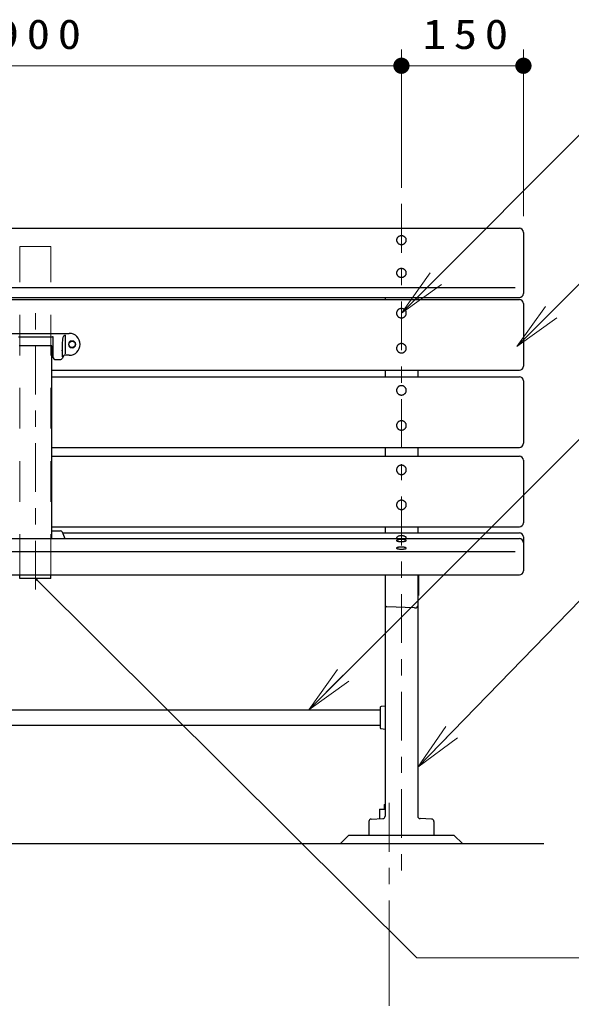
# Model space of a CAD drawing. Units: millimetres on the paper, scale 1:20. Extents: x -365 to 12, y -47 to 257.
# Drawn here: x -257.3 to -223.4, y 95.5 to 155.7 of the extents above; entities that cross this region are included whole.
import ezdxf

# ---------------------------------------------------------------- set-up
doc = ezdxf.new("R2010")
doc.units = ezdxf.units.MM
doc.linetypes.add('USER1', pattern=[4.5, 2.5, -2])
doc.linetypes.add('USER2', pattern=[6, 3, -1, 1, -1])
doc.layers.add('LY_1', color=7, linetype='Continuous', lineweight=25)
doc.styles.add('ＭＳ ゴシック', font='')
doc.styles.get('ＭＳ ゴシック').set_extended_font_data('MS Gothic')

# ---------------------------------------------------------------- blocks, each defined once
blk = doc.blocks.new('filled_dot')
at = {"color": 0, "linetype": 'Continuous', "lineweight": -2, "const_width": 1.25}
blk.add_lwpolyline([(-0.625, 0, 1), (0.625, 0, 1)], format="xyb", close=True, dxfattribs=at)

msp = doc.modelspace()

# ---------------------------------------------------------------- linework, layer by layer
at = {"layer": 'LY_1', "lineweight": 13}
for p, q in [((-233.867, 145.365), (-233.867, 153.865)), ((-226.367, 143.615), (-226.367, 153.865)), ((-278.867, 152.865), (-233.867, 152.865)), ((-233.867, 152.865), (-226.367, 152.865)), ((-233.867, 137.645), (-232.101, 140.121)), ((-233.867, 137.645), (-231.748, 139.768)), ((-231.394, 139.414), (-233.867, 137.645)), ((-226.781, 135.588), (-225.013, 138.063)), ((-226.781, 135.588), (-224.659, 137.709)), ((-224.306, 137.355), (-226.781, 135.588)), ((-239.569, 113.251), (-237.801, 115.726)), ((-239.569, 113.251), (-237.447, 115.372)), ((-237.094, 115.019), (-239.569, 113.251)), ((-232.867, 109.731), (-231.132, 112.229)), ((-232.867, 109.731), (-230.774, 111.88)), ((-230.416, 111.531), (-232.867, 109.731)), ((-234.617, 101.523), (-234.617, 79.023))]:
    msp.add_line(p, q, dxfattribs=at)
at = {"layer": 'LY_1', "linetype": 'USER2', "lineweight": 13}
for p, q in [((-233.867, 144.365), (-233.867, 102.434)), ((-256.367, 120.652), (-256.367, 138.551)), ((-234.617, 107.523), (-234.617, 102.523))]:
    msp.add_line(p, q, dxfattribs=at)
at = {"layer": 'LY_1', "color": 4}
for p, q in [((-286.117, 142.865), (-226.617, 142.865)), ((-226.367, 142.615), (-226.367, 138.861)), ((-286.117, 138.611), (-226.617, 138.611)), ((-286.117, 138.482), (-226.617, 138.482)), ((-234.867, 138.611), (-234.867, 138.482)), ((-232.867, 138.611), (-232.867, 138.482)), ((-226.367, 138.232), (-226.367, 134.389)), ((-255.367, 134.139), (-226.617, 134.139)), ((-255.367, 133.736), (-226.617, 133.736)), ((-234.867, 134.139), (-234.867, 133.736)), ((-232.867, 134.139), (-232.867, 133.736)), ((-226.367, 133.486), (-226.367, 129.643)), ((-255.367, 129.393), (-226.617, 129.393)), ((-255.367, 128.847), (-226.617, 128.847)), ((-234.867, 129.393), (-234.867, 128.847)), ((-232.867, 129.393), (-232.867, 128.847)), ((-226.367, 128.597), (-226.367, 124.753)), ((-255.367, 124.503), (-226.617, 124.503)), ((-254.705, 124.134), (-226.617, 124.134)), ((-234.867, 124.503), (-234.867, 124.134)), ((-232.867, 124.503), (-232.867, 124.134)), ((-286.117, 123.777), (-226.617, 123.777)), ((-226.367, 123.884), (-226.367, 121.798)), ((-286.117, 121.548), (-226.617, 121.548)), ((-234.867, 121.548), (-234.867, 106.707)), ((-232.867, 121.548), (-232.867, 106.707)), ((-232.817, 121.548), (-232.817, 120.273)), ((-232.817, 120.273), (-232.867, 120.271)), ((-233.067, 119.523), (-234.771, 119.592)), ((-233.067, 119.523), (-232.963, 119.528)), ((-277.567, 113.251), (-235.167, 113.251)), ((-235.167, 113.403), (-235.167, 112.143)), ((-234.867, 113.48), (-235.123, 113.453)), ((-277.567, 112.296), (-235.167, 112.296)), ((-235.123, 112.094), (-234.867, 112.067)), ((-235.867, 106.379), (-235.867, 105.523)), ((-235.723, 106.529), (-235.011, 106.558)), ((-232.011, 106.529), (-232.723, 106.558)), ((-231.867, 106.379), (-231.867, 105.523)), ((-237.117, 105.523), (-237.617, 105.023)), ((-230.617, 105.523), (-237.117, 105.523)), ((-230.617, 105.523), (-230.117, 105.023)), ((-275.117, 105.023), (-225.117, 105.023))]:
    msp.add_line(p, q, dxfattribs=at)
at = {"layer": 'LY_1', "linetype": 'USER1', "lineweight": 13}
for p, q in [((-257.317, 121.548), (-257.317, 141.744)), ((-255.417, 141.744), (-257.317, 141.744)), ((-255.417, 121.548), (-255.417, 141.744))]:
    msp.add_line(p, q, dxfattribs=at)
at = {"layer": 'LY_1'}
for p, q in [((-285.867, 139.226), (-226.867, 139.226)), ((-258.442, 136.404), (-255.367, 136.404)), ((-257.413, 136.196), (-255.367, 136.196)), ((-255.367, 136.404), (-254.292, 136.404)), ((-255.367, 136.196), (-255.322, 136.196)), ((-255.272, 134.904), (-255.272, 136.146)), ((-254.536, 136.292), (-254.536, 135.155)), ((-255.367, 135.634), (-257.367, 135.634)), ((-255.367, 123.777), (-255.367, 135.634)), ((-254.732, 135.379), (-254.732, 134.962)), ((-254.629, 135.041), (-254.726, 134.857)), ((-254.292, 135.054), (-254.607, 135.054)), ((-255.172, 134.804), (-254.815, 134.804)), ((-255.367, 124.264), (-254.823, 124.264)), ((-254.73, 124.199), (-254.57, 123.777)), ((-285.867, 122.987), (-226.867, 122.987)), ((-257.317, 121.323), (-257.317, 121.548)), ((-255.417, 121.323), (-257.317, 121.323)), ((-256.367, 121.323), (-256.261, 121.217)), ((-256.367, 121.323), (-256.243, 121.234)), ((-256.279, 121.199), (-256.367, 121.323)), ((-255.417, 121.323), (-255.417, 121.548)), ((-234.935, 107.422), (-234.935, 107.138)), ((-234.935, 107.422), (-234.867, 107.422)), ((-235.222, 107.138), (-235.222, 106.523)), ((-235.222, 107.138), (-234.867, 107.138))]:
    msp.add_line(p, q, dxfattribs=at)
at = {"layer": 'LY_1', "lineweight": 13}
for points in [[(-233.867, 137.645), (-221.318, 150.212), (-173.279, 150.212)], [(-226.781, 135.588), (-221.477, 140.891), (-182.457, 140.891)], [(-239.569, 113.251), (-221.477, 131.342), (-188.209, 131.342)], [(-256.367, 121.323), (-232.924, 97.985), (-221.042, 97.985)], [(-232.867, 109.731), (-221.419, 121.485), (-188.085, 121.485)]]:
    msp.add_lwpolyline(points, dxfattribs=at)
at = {"layer": 'LY_1', "color": 4}
for points in [[(-233.567, 142.139), (-233.569, 142.162), (-233.572, 142.185), (-233.578, 142.208), (-233.585, 142.23), (-233.595, 142.252), (-233.608, 142.273), (-233.622, 142.293), (-233.638, 142.311), (-233.655, 142.329), (-233.675, 142.344), (-233.695, 142.359), (-233.717, 142.371), (-233.741, 142.382), (-233.765, 142.391), (-233.79, 142.398), (-233.815, 142.403), (-233.841, 142.406), (-233.867, 142.407), (-233.894, 142.406), (-233.919, 142.403), (-233.945, 142.398), (-233.97, 142.391), (-233.994, 142.382), (-234.017, 142.371), (-234.039, 142.359), (-234.06, 142.344), (-234.08, 142.329), (-234.097, 142.311), (-234.113, 142.293), (-234.127, 142.273), (-234.139, 142.252), (-234.149, 142.23), (-234.157, 142.208), (-234.163, 142.185), (-234.166, 142.162), (-234.167, 142.139), (-234.166, 142.115), (-234.163, 142.092), (-234.157, 142.069), (-234.149, 142.047), (-234.139, 142.025), (-234.127, 142.004), (-234.113, 141.984), (-234.097, 141.966), (-234.08, 141.948), (-234.06, 141.933), (-234.039, 141.918), (-234.017, 141.906), (-233.994, 141.895), (-233.97, 141.886), (-233.945, 141.879), (-233.919, 141.874), (-233.894, 141.871), (-233.867, 141.87), (-233.841, 141.871), (-233.815, 141.874), (-233.79, 141.879), (-233.765, 141.886), (-233.741, 141.895), (-233.717, 141.906), (-233.695, 141.918), (-233.675, 141.933), (-233.655, 141.948), (-233.638, 141.966), (-233.622, 141.984), (-233.608, 142.004), (-233.595, 142.025), (-233.585, 142.047), (-233.578, 142.069), (-233.572, 142.092), (-233.569, 142.115)], [(-233.567, 140.122), (-233.569, 140.145), (-233.572, 140.169), (-233.578, 140.192), (-233.585, 140.214), (-233.595, 140.236), (-233.608, 140.256), (-233.622, 140.276), (-233.638, 140.295), (-233.655, 140.312), (-233.675, 140.328), (-233.695, 140.342), (-233.717, 140.355), (-233.741, 140.366), (-233.765, 140.375), (-233.79, 140.382), (-233.815, 140.387), (-233.841, 140.39), (-233.867, 140.391), (-233.894, 140.39), (-233.919, 140.387), (-233.945, 140.382), (-233.97, 140.375), (-233.994, 140.366), (-234.017, 140.355), (-234.039, 140.342), (-234.06, 140.328), (-234.08, 140.312), (-234.097, 140.295), (-234.113, 140.276), (-234.127, 140.256), (-234.139, 140.236), (-234.149, 140.214), (-234.157, 140.192), (-234.163, 140.169), (-234.166, 140.145), (-234.167, 140.122), (-234.166, 140.098), (-234.163, 140.075), (-234.157, 140.052), (-234.149, 140.03), (-234.139, 140.008), (-234.127, 139.987), (-234.113, 139.968), (-234.097, 139.949), (-234.08, 139.932), (-234.06, 139.916), (-234.039, 139.902), (-234.017, 139.889), (-233.994, 139.878), (-233.97, 139.869), (-233.945, 139.862), (-233.919, 139.857), (-233.894, 139.854), (-233.867, 139.853), (-233.841, 139.854), (-233.815, 139.857), (-233.79, 139.862), (-233.765, 139.869), (-233.741, 139.878), (-233.717, 139.889), (-233.695, 139.902), (-233.675, 139.916), (-233.655, 139.932), (-233.638, 139.949), (-233.622, 139.968), (-233.608, 139.987), (-233.595, 140.008), (-233.585, 140.03), (-233.578, 140.052), (-233.572, 140.075), (-233.569, 140.098)], [(-233.567, 137.645), (-233.569, 137.67), (-233.572, 137.695), (-233.578, 137.719), (-233.585, 137.743), (-233.595, 137.766), (-233.608, 137.789), (-233.622, 137.81), (-233.638, 137.83), (-233.655, 137.848), (-233.675, 137.865), (-233.695, 137.88), (-233.717, 137.894), (-233.741, 137.906), (-233.765, 137.915), (-233.79, 137.923), (-233.815, 137.928), (-233.841, 137.931), (-233.867, 137.932), (-233.894, 137.931), (-233.919, 137.928), (-233.945, 137.923), (-233.97, 137.915), (-233.994, 137.906), (-234.017, 137.894), (-234.039, 137.88), (-234.06, 137.865), (-234.08, 137.848), (-234.097, 137.83), (-234.113, 137.81), (-234.127, 137.789), (-234.139, 137.766), (-234.149, 137.743), (-234.157, 137.719), (-234.163, 137.695), (-234.166, 137.67), (-234.167, 137.645), (-234.166, 137.62), (-234.163, 137.595), (-234.157, 137.57), (-234.149, 137.546), (-234.139, 137.523), (-234.127, 137.501), (-234.113, 137.48), (-234.097, 137.46), (-234.08, 137.441), (-234.06, 137.424), (-234.039, 137.409), (-234.017, 137.396), (-233.994, 137.384), (-233.97, 137.375), (-233.945, 137.367), (-233.919, 137.362), (-233.894, 137.358), (-233.867, 137.357), (-233.841, 137.358), (-233.815, 137.362), (-233.79, 137.367), (-233.765, 137.375), (-233.741, 137.384), (-233.717, 137.396), (-233.695, 137.409), (-233.675, 137.424), (-233.655, 137.441), (-233.638, 137.46), (-233.622, 137.48), (-233.608, 137.501), (-233.595, 137.523), (-233.585, 137.546), (-233.578, 137.57), (-233.572, 137.595), (-233.569, 137.62)], [(-233.567, 135.488), (-233.569, 135.513), (-233.572, 135.538), (-233.578, 135.562), (-233.585, 135.586), (-233.595, 135.609), (-233.608, 135.631), (-233.622, 135.653), (-233.638, 135.672), (-233.655, 135.691), (-233.675, 135.708), (-233.695, 135.723), (-233.717, 135.737), (-233.741, 135.748), (-233.765, 135.758), (-233.79, 135.765), (-233.815, 135.771), (-233.841, 135.774), (-233.867, 135.775), (-233.894, 135.774), (-233.919, 135.771), (-233.945, 135.765), (-233.97, 135.758), (-233.994, 135.748), (-234.017, 135.737), (-234.039, 135.723), (-234.06, 135.708), (-234.08, 135.691), (-234.097, 135.672), (-234.113, 135.653), (-234.127, 135.631), (-234.139, 135.609), (-234.149, 135.586), (-234.157, 135.562), (-234.163, 135.538), (-234.166, 135.513), (-234.167, 135.488), (-234.166, 135.463), (-234.163, 135.438), (-234.157, 135.413), (-234.149, 135.389), (-234.139, 135.366), (-234.127, 135.344), (-234.113, 135.323), (-234.097, 135.303), (-234.08, 135.284), (-234.06, 135.267), (-234.039, 135.252), (-234.017, 135.239), (-233.994, 135.227), (-233.97, 135.217), (-233.945, 135.21), (-233.919, 135.204), (-233.894, 135.201), (-233.867, 135.2), (-233.841, 135.201), (-233.815, 135.204), (-233.79, 135.21), (-233.765, 135.217), (-233.741, 135.227), (-233.717, 135.239), (-233.695, 135.252), (-233.675, 135.267), (-233.655, 135.284), (-233.638, 135.303), (-233.622, 135.323), (-233.608, 135.344), (-233.595, 135.366), (-233.585, 135.389), (-233.578, 135.413), (-233.572, 135.438), (-233.569, 135.463)], [(-233.567, 132.899), (-233.569, 132.924), (-233.572, 132.949), (-233.578, 132.973), (-233.585, 132.997), (-233.595, 133.021), (-233.608, 133.043), (-233.622, 133.064), (-233.638, 133.084), (-233.655, 133.102), (-233.675, 133.119), (-233.695, 133.135), (-233.717, 133.148), (-233.741, 133.16), (-233.765, 133.169), (-233.79, 133.177), (-233.815, 133.182), (-233.841, 133.186), (-233.867, 133.187), (-233.894, 133.186), (-233.919, 133.182), (-233.945, 133.177), (-233.97, 133.169), (-233.994, 133.16), (-234.017, 133.148), (-234.039, 133.135), (-234.06, 133.119), (-234.08, 133.102), (-234.097, 133.084), (-234.113, 133.064), (-234.127, 133.043), (-234.139, 133.021), (-234.149, 132.997), (-234.157, 132.973), (-234.163, 132.949), (-234.166, 132.924), (-234.167, 132.899), (-234.166, 132.874), (-234.163, 132.849), (-234.157, 132.825), (-234.149, 132.801), (-234.139, 132.777), (-234.127, 132.755), (-234.113, 132.734), (-234.097, 132.714), (-234.08, 132.696), (-234.06, 132.679), (-234.039, 132.663), (-234.017, 132.65), (-233.994, 132.638), (-233.97, 132.629), (-233.945, 132.621), (-233.919, 132.616), (-233.894, 132.612), (-233.867, 132.611), (-233.841, 132.612), (-233.815, 132.616), (-233.79, 132.621), (-233.765, 132.629), (-233.741, 132.638), (-233.717, 132.65), (-233.695, 132.663), (-233.675, 132.679), (-233.655, 132.696), (-233.638, 132.714), (-233.622, 132.734), (-233.608, 132.755), (-233.595, 132.777), (-233.585, 132.801), (-233.578, 132.825), (-233.572, 132.849), (-233.569, 132.874)], [(-233.567, 130.742), (-233.569, 130.767), (-233.572, 130.792), (-233.578, 130.816), (-233.585, 130.84), (-233.595, 130.863), (-233.608, 130.886), (-233.622, 130.907), (-233.638, 130.927), (-233.655, 130.945), (-233.675, 130.962), (-233.695, 130.977), (-233.717, 130.991), (-233.741, 131.002), (-233.765, 131.012), (-233.79, 131.02), (-233.815, 131.025), (-233.841, 131.028), (-233.867, 131.029), (-233.894, 131.028), (-233.919, 131.025), (-233.945, 131.02), (-233.97, 131.012), (-233.994, 131.002), (-234.017, 130.991), (-234.039, 130.977), (-234.06, 130.962), (-234.08, 130.945), (-234.097, 130.927), (-234.113, 130.907), (-234.127, 130.886), (-234.139, 130.863), (-234.149, 130.84), (-234.157, 130.816), (-234.163, 130.792), (-234.166, 130.767), (-234.167, 130.742), (-234.166, 130.717), (-234.163, 130.692), (-234.157, 130.667), (-234.149, 130.643), (-234.139, 130.62), (-234.127, 130.598), (-234.113, 130.577), (-234.097, 130.557), (-234.08, 130.538), (-234.06, 130.521), (-234.039, 130.506), (-234.017, 130.493), (-233.994, 130.481), (-233.97, 130.471), (-233.945, 130.464), (-233.919, 130.458), (-233.894, 130.455), (-233.867, 130.454), (-233.841, 130.455), (-233.815, 130.458), (-233.79, 130.464), (-233.765, 130.471), (-233.741, 130.481), (-233.717, 130.493), (-233.695, 130.506), (-233.675, 130.521), (-233.655, 130.538), (-233.638, 130.557), (-233.622, 130.577), (-233.608, 130.598), (-233.595, 130.62), (-233.585, 130.643), (-233.578, 130.667), (-233.572, 130.692), (-233.569, 130.717)], [(-233.567, 128.009), (-233.569, 128.034), (-233.572, 128.059), (-233.578, 128.084), (-233.585, 128.108), (-233.595, 128.131), (-233.608, 128.153), (-233.622, 128.174), (-233.638, 128.194), (-233.655, 128.213), (-233.675, 128.23), (-233.695, 128.245), (-233.717, 128.258), (-233.741, 128.27), (-233.765, 128.28), (-233.79, 128.287), (-233.815, 128.293), (-233.841, 128.296), (-233.867, 128.297), (-233.894, 128.296), (-233.919, 128.293), (-233.945, 128.287), (-233.97, 128.28), (-233.994, 128.27), (-234.017, 128.258), (-234.039, 128.245), (-234.06, 128.23), (-234.08, 128.213), (-234.097, 128.194), (-234.113, 128.174), (-234.127, 128.153), (-234.139, 128.131), (-234.149, 128.108), (-234.157, 128.084), (-234.163, 128.059), (-234.166, 128.034), (-234.167, 128.009), (-234.166, 127.984), (-234.163, 127.959), (-234.157, 127.935), (-234.149, 127.911), (-234.139, 127.888), (-234.127, 127.865), (-234.113, 127.844), (-234.097, 127.824), (-234.08, 127.806), (-234.06, 127.789), (-234.039, 127.774), (-234.017, 127.76), (-233.994, 127.749), (-233.97, 127.739), (-233.945, 127.731), (-233.919, 127.726), (-233.894, 127.723), (-233.867, 127.722), (-233.841, 127.723), (-233.815, 127.726), (-233.79, 127.731), (-233.765, 127.739), (-233.741, 127.749), (-233.717, 127.76), (-233.695, 127.774), (-233.675, 127.789), (-233.655, 127.806), (-233.638, 127.824), (-233.622, 127.844), (-233.608, 127.865), (-233.595, 127.888), (-233.585, 127.911), (-233.578, 127.935), (-233.572, 127.959), (-233.569, 127.984)], [(-233.567, 125.852), (-233.569, 125.877), (-233.572, 125.902), (-233.578, 125.927), (-233.585, 125.95), (-233.595, 125.974), (-233.608, 125.996), (-233.622, 126.017), (-233.638, 126.037), (-233.655, 126.055), (-233.675, 126.072), (-233.695, 126.088), (-233.717, 126.101), (-233.741, 126.113), (-233.765, 126.122), (-233.79, 126.13), (-233.815, 126.135), (-233.841, 126.139), (-233.867, 126.14), (-233.894, 126.139), (-233.919, 126.135), (-233.945, 126.13), (-233.97, 126.122), (-233.994, 126.113), (-234.017, 126.101), (-234.039, 126.088), (-234.06, 126.072), (-234.08, 126.055), (-234.097, 126.037), (-234.113, 126.017), (-234.127, 125.996), (-234.139, 125.974), (-234.149, 125.95), (-234.157, 125.927), (-234.163, 125.902), (-234.166, 125.877), (-234.167, 125.852), (-234.166, 125.827), (-234.163, 125.802), (-234.157, 125.778), (-234.149, 125.754), (-234.139, 125.731), (-234.127, 125.708), (-234.113, 125.687), (-234.097, 125.667), (-234.08, 125.649), (-234.06, 125.632), (-234.039, 125.616), (-234.017, 125.603), (-233.994, 125.591), (-233.97, 125.582), (-233.945, 125.574), (-233.919, 125.569), (-233.894, 125.566), (-233.867, 125.564), (-233.841, 125.566), (-233.815, 125.569), (-233.79, 125.574), (-233.765, 125.582), (-233.741, 125.591), (-233.717, 125.603), (-233.695, 125.616), (-233.675, 125.632), (-233.655, 125.649), (-233.638, 125.667), (-233.622, 125.687), (-233.608, 125.708), (-233.595, 125.731), (-233.585, 125.754), (-233.578, 125.778), (-233.572, 125.802), (-233.569, 125.827)], [(-233.567, 123.663), (-233.569, 123.668), (-233.572, 123.673), (-233.578, 123.679), (-233.585, 123.684), (-233.595, 123.689), (-233.608, 123.694), (-233.622, 123.698), (-233.638, 123.703), (-233.655, 123.707), (-233.675, 123.71), (-233.695, 123.714), (-233.717, 123.717), (-233.741, 123.719), (-233.765, 123.721), (-233.79, 123.723), (-233.815, 123.724), (-233.841, 123.725), (-233.867, 123.725), (-233.894, 123.725), (-233.919, 123.724), (-233.945, 123.723), (-233.97, 123.721), (-233.994, 123.719), (-234.017, 123.717), (-234.039, 123.714), (-234.06, 123.71), (-234.08, 123.707), (-234.097, 123.703), (-234.113, 123.698), (-234.127, 123.694), (-234.139, 123.689), (-234.149, 123.684), (-234.157, 123.679), (-234.163, 123.673), (-234.166, 123.668), (-234.167, 123.663), (-234.166, 123.657), (-234.163, 123.652), (-234.157, 123.646), (-234.149, 123.641), (-234.139, 123.636), (-234.127, 123.631), (-234.113, 123.627), (-234.097, 123.622), (-234.08, 123.618), (-234.06, 123.615), (-234.039, 123.611), (-234.017, 123.609), (-233.994, 123.606), (-233.97, 123.604), (-233.945, 123.602), (-233.919, 123.601), (-233.894, 123.6), (-233.867, 123.6), (-233.841, 123.6), (-233.815, 123.601), (-233.79, 123.602), (-233.765, 123.604), (-233.741, 123.606), (-233.717, 123.609), (-233.695, 123.611), (-233.675, 123.615), (-233.655, 123.618), (-233.638, 123.622), (-233.622, 123.627), (-233.608, 123.631), (-233.595, 123.636), (-233.585, 123.641), (-233.578, 123.646), (-233.572, 123.652), (-233.569, 123.657)], [(-233.567, 123.195), (-233.569, 123.2), (-233.572, 123.206), (-233.578, 123.211), (-233.585, 123.216), (-233.595, 123.221), (-233.608, 123.226), (-233.622, 123.231), (-233.638, 123.235), (-233.655, 123.239), (-233.675, 123.243), (-233.695, 123.246), (-233.717, 123.249), (-233.741, 123.251), (-233.765, 123.253), (-233.79, 123.255), (-233.815, 123.256), (-233.841, 123.257), (-233.867, 123.257), (-233.894, 123.257), (-233.919, 123.256), (-233.945, 123.255), (-233.97, 123.253), (-233.994, 123.251), (-234.017, 123.249), (-234.039, 123.246), (-234.06, 123.243), (-234.08, 123.239), (-234.097, 123.235), (-234.113, 123.231), (-234.127, 123.226), (-234.139, 123.221), (-234.149, 123.216), (-234.157, 123.211), (-234.163, 123.206), (-234.166, 123.2), (-234.167, 123.195), (-234.166, 123.189), (-234.163, 123.184), (-234.157, 123.179), (-234.149, 123.173), (-234.139, 123.168), (-234.127, 123.164), (-234.113, 123.159), (-234.097, 123.155), (-234.08, 123.151), (-234.06, 123.147), (-234.039, 123.144), (-234.017, 123.141), (-233.994, 123.138), (-233.97, 123.136), (-233.945, 123.134), (-233.919, 123.133), (-233.894, 123.133), (-233.867, 123.132), (-233.841, 123.133), (-233.815, 123.133), (-233.79, 123.134), (-233.765, 123.136), (-233.741, 123.138), (-233.717, 123.141), (-233.695, 123.144), (-233.675, 123.147), (-233.655, 123.151), (-233.638, 123.155), (-233.622, 123.159), (-233.608, 123.164), (-233.595, 123.168), (-233.585, 123.173), (-233.578, 123.179), (-233.572, 123.184), (-233.569, 123.189)]]:
    msp.add_lwpolyline(points, close=True, dxfattribs=at)
at = {"layer": 'LY_1'}
msp.add_lwpolyline([(-254.536, 136.292), (-254.573, 136.274), (-254.608, 136.251), (-254.638, 136.224), (-254.663, 136.191), (-254.681, 136.155), (-254.693, 136.113), (-254.701, 136.064), (-254.706, 136.008), (-254.711, 135.939), (-254.715, 135.863), (-254.719, 135.783), (-254.722, 135.701), (-254.725, 135.621), (-254.727, 135.546), (-254.728, 135.477), (-254.729, 135.419), (-254.73, 135.373), (-254.731, 135.344), (-254.731, 135.333), (-254.732, 135.344), (-254.732, 135.379)], dxfattribs=at)
at = {"layer": 'LY_1', "color": 4}
msp.add_lwpolyline([(-233.573, 123.777), (-233.568, 123.798), (-233.568, 123.819), (-233.574, 123.84), (-233.585, 123.86), (-233.602, 123.879), (-233.623, 123.897), (-233.649, 123.913), (-233.679, 123.927), (-233.713, 123.939), (-233.749, 123.949), (-233.788, 123.956), (-233.828, 123.96), (-233.869, 123.961), (-233.91, 123.96), (-233.95, 123.955), (-233.989, 123.948), (-234.025, 123.939), (-234.058, 123.926), (-234.088, 123.912), (-234.114, 123.896), (-234.135, 123.878), (-234.151, 123.858), (-234.162, 123.838), (-234.167, 123.817), (-234.167, 123.797), (-234.161, 123.777)], dxfattribs=at)
at = {"layer": 'LY_1', "lineweight": 13}
msp.add_circle((-254.117, 135.729), 0.225, dxfattribs=at)
at = {"layer": 'LY_1'}
msp.add_circle((-254.117, 135.729), 0.2, dxfattribs=at)
at = {"layer": 'LY_1', "color": 4}
for centre, radius, start, end in [((-226.617, 142.615), 0.25, 0, 89.99998), ((-226.617, 138.861), 0.25, 270.00002, 0), ((-226.617, 138.232), 0.25, 0, 89.99998), ((-226.617, 134.389), 0.25, 270.00002, 0), ((-226.617, 133.486), 0.25, 0, 89.99998), ((-226.617, 129.643), 0.25, 270.00002, 0), ((-226.617, 128.597), 0.25, 0, 89.99998), ((-226.617, 124.753), 0.25, 270.00002, 0), ((-226.617, 123.884), 0.25, 0, 89.99998), ((-226.617, 123.527), 0.25, 0, 89.99998), ((-226.617, 121.798), 0.25, 270.00002, 0), ((-234.767, 119.691), 0.1, 180, 267.70943), ((-232.967, 119.627), 0.1, 272.29064, 0.00004), ((-235.117, 113.403), 0.05, 96.00898, 179.99996), ((-235.117, 112.143), 0.05, 179.99996, 263.99096), ((-235.017, 106.707), 0.15, 272.28999, 0), ((-232.717, 106.707), 0.15, 179.99996, 267.70997), ((-235.717, 106.379), 0.15, 92.29005, 179.99996), ((-232.017, 106.379), 0.15, 0, 87.70991)]:
    msp.add_arc(centre, radius, start, end, dxfattribs=at)
at = {"layer": 'LY_1'}
for centre, radius, start, end in [((-255.322, 136.146), 0.05, 359.99999, 90), ((-254.292, 135.729), 0.675, 270, 90), ((-255.172, 134.904), 0.1, 180, 270), ((-254.607, 135.029), 0.025, 90, 152.13251), ((-254.815, 134.904), 0.1, 270, 332.13251), ((-254.823, 124.164), 0.1, 20.79686, 90)]:
    msp.add_arc(centre, radius, start, end, dxfattribs=at)

# ---------------------------------------------------------------- block references
at = {"layer": 'LY_1', "lineweight": 13, "xscale": 0.4, "yscale": 0.4}
msp.add_blockref('filled_dot', (-233.867, 152.865), dxfattribs=at)
at = {"layer": 'LY_1', "lineweight": 13, "xscale": 0.4, "yscale": 0.4, "rotation": 180}
for p in [(-233.867, 152.865), (-226.367, 152.865)]:
    msp.add_blockref('filled_dot', p, dxfattribs=at)

# ---------------------------------------------------------------- texts
at = {"layer": 'LY_1', "char_height": 1.833, "attachment_point": 8, "style": 'ＭＳ ゴシック'}
for s, insert in [('\\T1.33;\\W1.15;900', (-255.951, 153.865)), ('\\T1.33;\\W1.15;150', (-229.696, 153.865))]:
    msp.add_mtext(s, dxfattribs=dict(at, insert=insert))

doc.saveas('drawing.dxf')
